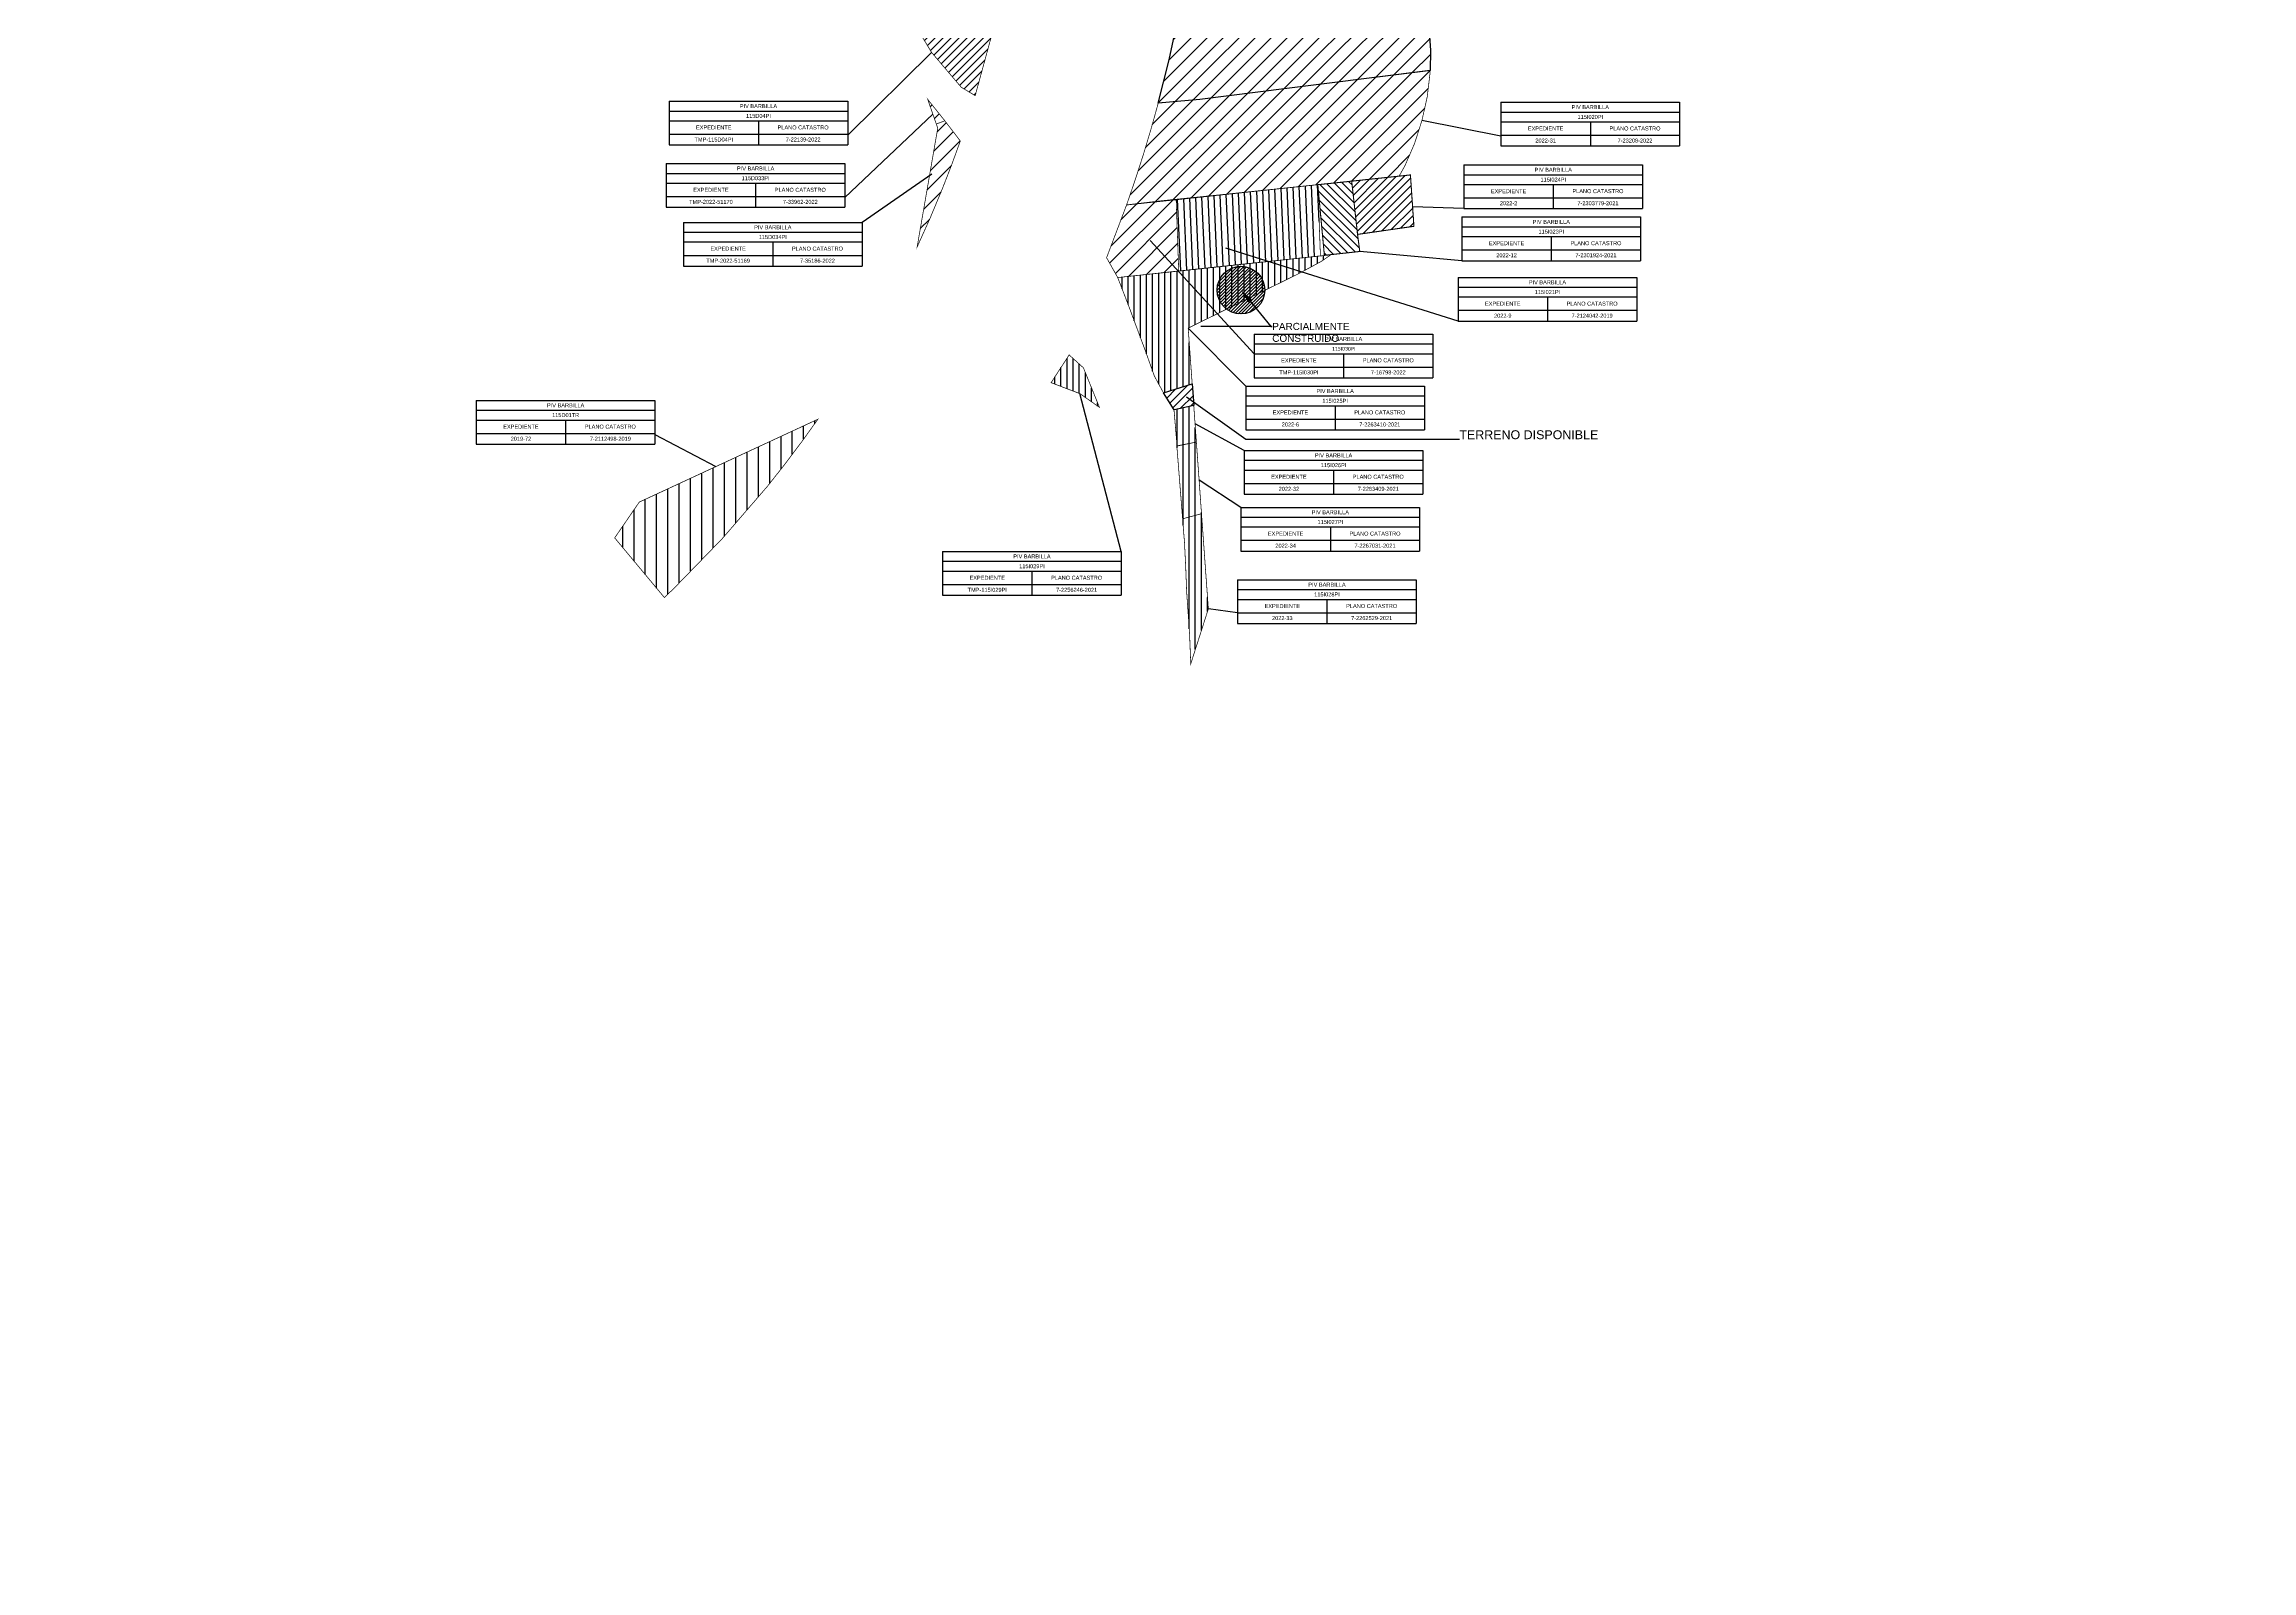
# Model space of a CAD drawing. Header units: inches. Extents: x 510447 to 606954, y 1095553 to 1134812.
# Drawn here: x 569261 to 569881, y 1112822 to 1113251 of the extents above; entities that cross this region are included whole.
import ezdxf
from ezdxf import colors
from ezdxf.entities.mleader import LeaderData, LeaderLine
from ezdxf.math import Vec2, Vec3

# ---------------------------------------------------------------- set-up
doc = ezdxf.new("R2010")
doc.units = ezdxf.units.IN
doc.header["$MEASUREMENT"] = 0
for name, color, linetype in [('00 Revisión AGO 2021', 122, 'Continuous'), ('2022-51169', 7, 'Continuous'), ('2022-51170', 7, 'Continuous'), ('7-16798-2022', 7, 'Continuous'), ('7-2103698-2019', 7, 'Continuous'), ('7-2124042-2019', 7, 'Continuous'), ('7-22139-2022', 7, 'Continuous'), ('7-2256246-2021', 100, 'Continuous'), ('7-2262529-2021', 30, 'Continuous'), ('7-2263409-2021', 40, 'Continuous'), ('7-2263410-2021', 7, 'Continuous'), ('7-2267031-2021', 7, 'Continuous'), ('7-2301924-2021', 7, 'Continuous'), ('7-2303779-2021', 7, 'Continuous'), ('7-23208-2022', 7, 'Continuous'), ('7-8214-2022', 7, 'Continuous'), ('INFORMACION', 130, 'Continuous')]:
    doc.layers.add(name, color=color, linetype=linetype)
doc.styles.add('ARIAL', font='Arial.ttf')
doc.styles.get("Standard").update_dxf_attribs({"font": 'Arial.ttf'})
pattern_1 = [(90, (0, 0), (-1.7145, 0), [])]
pattern_2 = [(45, (0, 0), (-1.1225320151, 1.1225320151), [])]
pattern_3 = [(45, (0, 0), (-2.24506403, 2.24506403), [])]

# ---------------------------------------------------------------- blocks, each defined once
blk = doc.blocks.new('*T1254')
at = {"layer": 'INFORMACION', "color": 0, "linetype": 'ByBlock', "lineweight": -2, "transparency": 16777216}
for p, q in [((0, 0), (50.17, 0)), ((0, 0), (0, -12.28)), ((50.17, 0), (50.17, -12.28)), ((0, -2.75), (50.17, -2.75)), ((0, -5.5), (50.17, -5.5)), ((25.09, -5.5), (25.09, -12.28)), ((0, -9.25), (50.17, -9.25)), ((0, -12.28), (50.17, -12.28))]:
    blk.add_line(p, q, dxfattribs=at)
at = {"layer": 'INFORMACION', "color": 0, "transparency": 16777216, "char_height": 1.125, "attachment_point": 5}
for s, insert, width in [('PIV BARBILLA', (25.09, -1.37), 50.145), ('115D01TR', (25.09, -4.12), 50.145), ('EXPEDIENTE', (12.54, -7.37), 25.0575), ('2019-72', (12.54, -10.76), 25.0575), ('PLANO CATASTRO', (37.63, -7.37), 25.0575), ('7-2112498-2019', (37.63, -10.76), 25.0575)]:
    blk.add_mtext(s, dxfattribs=dict(at, insert=insert, width=width))
blk = doc.blocks.new('*T1271')
at = {"layer": 'INFORMACION', "color": 0, "linetype": 'ByBlock', "lineweight": -2, "transparency": 16777216}
for p, q in [((0, 0), (50.17, 0)), ((0, 0), (0, -12.28)), ((50.17, 0), (50.17, -12.28)), ((0, -2.75), (50.17, -2.75)), ((0, -5.5), (50.17, -5.5)), ((25.09, -5.5), (25.09, -12.28)), ((0, -9.25), (50.17, -9.25)), ((0, -12.28), (50.17, -12.28))]:
    blk.add_line(p, q, dxfattribs=at)
at = {"layer": 'INFORMACION', "color": 0, "transparency": 16777216, "char_height": 1.125, "attachment_point": 5}
for s, insert, width in [('PIV BARBILLA', (25.09, -1.37), 50.145), ('115I029PI', (25.09, -4.12), 50.145), ('TMP-115I029PI', (12.54, -10.76), 25.0575), ('EXPEDIENTE ', (12.54, -7.37), 25.0575), ('PLANO CATASTRO', (37.63, -7.37), 25.0575), ('7-2256246-2021', (37.63, -10.76), 25.0575)]:
    blk.add_mtext(s, dxfattribs=dict(at, insert=insert, width=width))
blk = doc.blocks.new('*T1272')
at = {"layer": 'INFORMACION', "color": 0, "linetype": 'ByBlock', "lineweight": -2, "transparency": 16777216}
for p, q in [((0, 0), (50.17, 0)), ((0, 0), (0, -12.28)), ((50.17, 0), (50.17, -12.28)), ((0, -2.75), (50.17, -2.75)), ((0, -5.5), (50.17, -5.5)), ((25.09, -5.5), (25.09, -12.28)), ((0, -9.25), (50.17, -9.25)), ((0, -12.28), (50.17, -12.28))]:
    blk.add_line(p, q, dxfattribs=at)
at = {"layer": 'INFORMACION', "color": 0, "transparency": 16777216, "char_height": 1.125, "attachment_point": 5}
for s, insert, width in [('PIV BARBILLA', (25.09, -1.37), 50.145), ('115I026PI', (25.09, -4.12), 50.145), ('EXPEDIENTE ', (12.54, -7.37), 25.0575), ('2022-32', (12.54, -10.76), 25.0575), ('PLANO CATASTRO', (37.63, -7.37), 25.0575), ('7-2263409-2021', (37.63, -10.76), 25.0575)]:
    blk.add_mtext(s, dxfattribs=dict(at, insert=insert, width=width))
blk = doc.blocks.new('*T1273')
at = {"layer": 'INFORMACION', "color": 0, "linetype": 'ByBlock', "lineweight": -2, "transparency": 16777216}
for p, q in [((0, 0), (50.17, 0)), ((0, 0), (0, -12.28)), ((50.17, 0), (50.17, -12.28)), ((0, -2.75), (50.17, -2.75)), ((0, -5.5), (50.17, -5.5)), ((25.09, -5.5), (25.09, -12.28)), ((0, -9.25), (50.17, -9.25)), ((0, -12.28), (50.17, -12.28))]:
    blk.add_line(p, q, dxfattribs=at)
at = {"layer": 'INFORMACION', "color": 0, "transparency": 16777216, "char_height": 1.125, "attachment_point": 5}
for s, insert, width in [('PIV BARBILLA', (25.09, -1.37), 50.145), ('115I028PI', (25.09, -4.12), 50.145), ('EXPEDIENTE ', (12.54, -7.37), 25.0575), ('2022-33', (12.54, -10.76), 25.0575), ('PLANO CATASTRO', (37.63, -7.37), 25.0575), ('7-2262529-2021', (37.63, -10.76), 25.0575)]:
    blk.add_mtext(s, dxfattribs=dict(at, insert=insert, width=width))
blk = doc.blocks.new('*T1275')
at = {"layer": 'INFORMACION', "color": 0, "linetype": 'ByBlock', "lineweight": -2, "transparency": 16777216}
for p, q in [((0, 0), (50.17, 0)), ((0, 0), (0, -12.28)), ((50.17, 0), (50.17, -12.28)), ((0, -2.75), (50.17, -2.75)), ((0, -5.5), (50.17, -5.5)), ((25.09, -5.5), (25.09, -12.28)), ((0, -9.25), (50.17, -9.25)), ((0, -12.28), (50.17, -12.28))]:
    blk.add_line(p, q, dxfattribs=at)
at = {"layer": 'INFORMACION', "color": 0, "transparency": 16777216, "char_height": 1.125, "attachment_point": 5}
for s, insert, width in [('PIV BARBILLA', (25.09, -1.38), 50.145), ('115I027PI', (25.09, -4.12), 50.145), ('EXPEDIENTE ', (12.54, -7.38), 25.0575), ('2022-34', (12.54, -10.76), 25.0575), ('PLANO CATASTRO', (37.63, -7.38), 25.0575), ('7-2267031-2021', (37.63, -10.76), 25.0575)]:
    blk.add_mtext(s, dxfattribs=dict(at, insert=insert, width=width))
blk = doc.blocks.new('*T1279')
at = {"layer": 'INFORMACION', "color": 0, "linetype": 'ByBlock', "lineweight": -2, "transparency": 16777216}
for p, q in [((0, 0), (50.17, 0)), ((0, 0), (0, -12.28)), ((50.17, 0), (50.17, -12.28)), ((0, -2.75), (50.17, -2.75)), ((0, -5.5), (50.17, -5.5)), ((25.09, -5.5), (25.09, -12.28)), ((0, -9.25), (50.17, -9.25)), ((0, -12.28), (50.17, -12.28))]:
    blk.add_line(p, q, dxfattribs=at)
at = {"layer": 'INFORMACION', "color": 0, "transparency": 16777216, "char_height": 1.125, "attachment_point": 5}
for s, insert, width in [('PIV BARBILLA', (25.09, -1.37), 50.145), ('115I025PI', (25.09, -4.12), 50.145), ('EXPEDIENTE ', (12.54, -7.37), 25.0575), ('2022-6', (12.54, -10.76), 25.0575), ('PLANO CATASTRO', (37.63, -7.37), 25.0575), ('7-2263410-2021', (37.63, -10.76), 25.0575)]:
    blk.add_mtext(s, dxfattribs=dict(at, insert=insert, width=width))
blk = doc.blocks.new('*T1280')
at = {"layer": 'INFORMACION', "color": 0, "linetype": 'ByBlock', "lineweight": -2, "transparency": 16777216}
for p, q in [((0, 0), (50.17, 0)), ((0, 0), (0, -12.28)), ((50.17, 0), (50.17, -12.28)), ((0, -2.75), (50.17, -2.75)), ((0, -5.5), (50.17, -5.5)), ((25.09, -5.5), (25.09, -12.28)), ((0, -9.25), (50.17, -9.25)), ((0, -12.28), (50.17, -12.28))]:
    blk.add_line(p, q, dxfattribs=at)
at = {"layer": 'INFORMACION', "color": 0, "transparency": 16777216, "char_height": 1.125, "attachment_point": 5}
for s, insert, width in [('PIV BARBILLA', (25.09, -1.37), 50.145), ('115I020PI', (25.09, -4.12), 50.145), ('EXPEDIENTE ', (12.54, -7.37), 25.0575), ('2022-31', (12.54, -10.76), 25.0575), ('PLANO CATASTRO', (37.63, -7.37), 25.0575), ('7-23208-2022', (37.63, -10.76), 25.0575)]:
    blk.add_mtext(s, dxfattribs=dict(at, insert=insert, width=width))
blk = doc.blocks.new('*T1310')
at = {"layer": 'INFORMACION', "color": 0, "linetype": 'ByBlock', "lineweight": -2, "transparency": 16777216}
for p, q in [((0, 0), (50.17, 0)), ((0, 0), (0, -12.28)), ((50.17, 0), (50.17, -12.28)), ((0, -2.75), (50.17, -2.75)), ((0, -5.5), (50.17, -5.5)), ((25.09, -5.5), (25.09, -12.28)), ((0, -9.25), (50.17, -9.25)), ((0, -12.28), (50.17, -12.28))]:
    blk.add_line(p, q, dxfattribs=at)
at = {"layer": 'INFORMACION', "color": 0, "transparency": 16777216, "char_height": 1.125, "attachment_point": 5}
for s, insert, width in [('PIV BARBILLA', (25.09, -1.38), 50.145), ('115I021PI', (25.09, -4.12), 50.145), ('EXPEDIENTE ', (12.54, -7.38), 25.0575), ('2022-9', (12.54, -10.76), 25.0575), ('PLANO CATASTRO', (37.63, -7.38), 25.0575), ('7-2124042-2019', (37.63, -10.76), 25.0575)]:
    blk.add_mtext(s, dxfattribs=dict(at, insert=insert, width=width))
blk = doc.blocks.new('*T1311')
at = {"layer": 'INFORMACION', "color": 0, "linetype": 'ByBlock', "lineweight": -2, "transparency": 16777216}
for p, q in [((0, 0), (50.17, 0)), ((0, 0), (0, -12.28)), ((50.17, 0), (50.17, -12.28)), ((0, -2.75), (50.17, -2.75)), ((0, -5.5), (50.17, -5.5)), ((25.09, -5.5), (25.09, -12.28)), ((0, -9.25), (50.17, -9.25)), ((0, -12.28), (50.17, -12.28))]:
    blk.add_line(p, q, dxfattribs=at)
at = {"layer": 'INFORMACION', "color": 0, "transparency": 16777216, "char_height": 1.125, "attachment_point": 5}
for s, insert, width in [('PIV BARBILLA', (25.09, -1.38), 50.145), ('115I024PI', (25.09, -4.12), 50.145), ('EXPEDIENTE ', (12.54, -7.38), 25.0575), ('2022-2', (12.54, -10.76), 25.0575), ('PLANO CATASTRO', (37.63, -7.38), 25.0575), ('7-2303779-2021', (37.63, -10.76), 25.0575)]:
    blk.add_mtext(s, dxfattribs=dict(at, insert=insert, width=width))
blk = doc.blocks.new('*T1312')
at = {"layer": 'INFORMACION', "color": 0, "linetype": 'ByBlock', "lineweight": -2, "transparency": 16777216}
for p, q in [((0, 0), (50.17, 0)), ((0, 0), (0, -12.28)), ((50.17, 0), (50.17, -12.28)), ((0, -2.75), (50.17, -2.75)), ((0, -5.5), (50.17, -5.5)), ((25.09, -5.5), (25.09, -12.28)), ((0, -9.25), (50.17, -9.25)), ((0, -12.28), (50.17, -12.28))]:
    blk.add_line(p, q, dxfattribs=at)
at = {"layer": 'INFORMACION', "color": 0, "transparency": 16777216, "char_height": 1.125, "attachment_point": 5}
for s, insert, width in [('PIV BARBILLA', (25.09, -1.38), 50.145), ('115I023PI', (25.09, -4.12), 50.145), ('EXPEDIENTE ', (12.54, -7.38), 25.0575), ('2022-12', (12.54, -10.76), 25.0575), ('PLANO CATASTRO', (37.63, -7.38), 25.0575), ('7-2301924-2021', (37.63, -10.76), 25.0575)]:
    blk.add_mtext(s, dxfattribs=dict(at, insert=insert, width=width))
blk = doc.blocks.new('*T1313')
at = {"layer": 'INFORMACION', "color": 0, "linetype": 'ByBlock', "lineweight": -2, "transparency": 16777216}
for p, q in [((0, 0), (50.17, 0)), ((0, 0), (0, -12.28)), ((50.17, 0), (50.17, -12.28)), ((0, -2.75), (50.17, -2.75)), ((0, -5.5), (50.17, -5.5)), ((25.09, -5.5), (25.09, -12.28)), ((0, -9.25), (50.17, -9.25)), ((0, -12.28), (50.17, -12.28))]:
    blk.add_line(p, q, dxfattribs=at)
at = {"layer": 'INFORMACION', "color": 0, "transparency": 16777216, "char_height": 1.125, "attachment_point": 5}
for s, insert, width in [('PIV BARBILLA', (25.09, -1.37), 50.145), ('115D04PI', (25.09, -4.12), 50.145), ('TMP-115D04PI', (12.54, -10.76), 25.0575), ('EXPEDIENTE ', (12.54, -7.37), 25.0575), ('PLANO CATASTRO', (37.63, -7.37), 25.0575), ('7-22139-2022', (37.63, -10.76), 25.0575)]:
    blk.add_mtext(s, dxfattribs=dict(at, insert=insert, width=width))
blk = doc.blocks.new('*T1325')
at = {"layer": 'INFORMACION', "color": 0, "linetype": 'ByBlock', "lineweight": -2, "transparency": 16777216}
for p, q in [((0, 0), (50.17, 0)), ((0, 0), (0, -12.28)), ((50.17, 0), (50.17, -12.28)), ((0, -2.75), (50.17, -2.75)), ((0, -5.5), (50.17, -5.5)), ((25.09, -5.5), (25.09, -12.28)), ((0, -9.25), (50.17, -9.25)), ((0, -12.28), (50.17, -12.28))]:
    blk.add_line(p, q, dxfattribs=at)
at = {"layer": 'INFORMACION', "color": 0, "transparency": 16777216, "char_height": 1.125, "attachment_point": 5}
for s, insert, width in [('PIV BARBILLA', (25.09, -1.37), 50.145), ('{\\fCalibri|b0|i0|c0|p34;\\H0.91667x;\\C256;115I030PI}', (25.09, -4.12), 50.145), ('TMP-115I030PI', (12.54, -10.76), 25.0575), ('EXPEDIENTE ', (12.54, -7.37), 25.0575), ('PLANO CATASTRO', (37.63, -7.37), 25.0575), ('7-16798-2022', (37.63, -10.76), 25.0575)]:
    blk.add_mtext(s, dxfattribs=dict(at, insert=insert, width=width))
blk = doc.blocks.new('*T1341')
at = {"layer": 'INFORMACION', "color": 0, "linetype": 'ByBlock', "lineweight": -2, "transparency": 16777216}
for p, q in [((0, 0), (50.17, 0)), ((0, 0), (0, -12.28)), ((50.17, 0), (50.17, -12.28)), ((0, -2.75), (50.17, -2.75)), ((0, -5.5), (50.17, -5.5)), ((25.09, -5.5), (25.09, -12.28)), ((0, -9.25), (50.17, -9.25)), ((0, -12.28), (50.17, -12.28))]:
    blk.add_line(p, q, dxfattribs=at)
at = {"layer": 'INFORMACION', "color": 0, "transparency": 16777216, "char_height": 1.125, "attachment_point": 5}
for s, insert, width in [('PIV BARBILLA', (25.09, -1.38), 50.145), ('115D033PI', (25.09, -4.12), 50.145), ('TMP-2022-51170', (12.54, -10.76), 25.0575), ('EXPEDIENTE ', (12.54, -7.38), 25.0575), ('PLANO CATASTRO', (37.63, -7.38), 25.0575), ('7-33962-2022', (37.63, -10.76), 25.0575)]:
    blk.add_mtext(s, dxfattribs=dict(at, insert=insert, width=width))
blk = doc.blocks.new('*T1353')
at = {"layer": 'INFORMACION', "color": 0, "linetype": 'ByBlock', "lineweight": -2, "transparency": 16777216}
for p, q in [((0, 0), (50.17, 0)), ((0, 0), (0, -12.28)), ((50.17, 0), (50.17, -12.28)), ((0, -2.75), (50.17, -2.75)), ((0, -5.5), (50.17, -5.5)), ((25.09, -5.5), (25.09, -12.28)), ((0, -9.25), (50.17, -9.25)), ((0, -12.28), (50.17, -12.28))]:
    blk.add_line(p, q, dxfattribs=at)
at = {"layer": 'INFORMACION', "color": 0, "transparency": 16777216, "char_height": 1.125, "attachment_point": 5}
for s, insert, width in [('PIV BARBILLA', (25.09, -1.37), 50.145), ('115D034PI', (25.09, -4.12), 50.145), ('TMP-2022-51169', (12.54, -10.76), 25.0575), ('EXPEDIENTE ', (12.54, -7.37), 25.0575), ('PLANO CATASTRO', (37.63, -7.37), 25.0575), ('7-35186-2022', (37.63, -10.76), 25.0575)]:
    blk.add_mtext(s, dxfattribs=dict(at, insert=insert, width=width))
blk = doc.blocks.new('Kilométrica grande')
at = {"color": 1}
blk.add_arc((575954.71, 1111001.86), 11295.98, 347.103479, 158.163186, dxfattribs=at)

msp = doc.modelspace()

# ---------------------------------------------------------------- hatches: boundary and pattern name
at = {"layer": '00 Revisión AGO 2021'}
h = msp.add_hatch(dxfattribs=at)
h.set_pattern_fill('ANSI31', color=3, scale=0.5)
h.set_pattern_definition(pattern_2)
h.paths.add_polyline_path([(569583.45, 1113155.19), (569583.89, 1113149.14), (569578.35, 1113147.85), (569575.41, 1113152.63)])
at = {"layer": '2022-51169'}
h = msp.add_hatch(dxfattribs=at)
h.set_pattern_fill('ANSI31', color=256)
h.set_pattern_definition(pattern_3)
h.paths.add_polyline_path([(569514.01, 1113229.03), (569518.35, 1113223.37), (569515.92, 1113216.68), (569513.34, 1113210.05), (569509.9, 1113201.79), (569506.23, 1113193.63), (569512.01, 1113226.99), (569511.6, 1113228.15)])
at = {"layer": '2022-51170'}
h = msp.add_hatch(dxfattribs=at)
h.set_pattern_fill('ANSI31', color=256)
h.set_pattern_definition(pattern_3)
h.paths.add_polyline_path([(569509.2, 1113235.05), (569514.01, 1113229.03), (569511.6, 1113228.15)])
at = {"layer": '7-16798-2022'}
h = msp.add_hatch(dxfattribs=at)
h.set_pattern_fill('ANSI31', color=256)
h.set_pattern_definition(pattern_3)
h.paths.add_polyline_path([(569562.54, 1113185.03), (569559.41621, 1113190.60522), (569565.02493, 1113205.39014), (569578.94564, 1113206.86593), (569579.68, 1113186.88)])
at = {"layer": '7-2103698-2019'}
h = msp.add_hatch(dxfattribs=at)
h.set_pattern_fill('ANSI31', color=3, angle=45)
h.set_pattern_definition([(90, (0, 0), (-3.175, 0), [])])
h.paths.add_polyline_path([(569478.35, 1113145.24), (569473.87, 1113138.98), (569469.17, 1113132.72), (569464.06, 1113126.26), (569451.55, 1113111.77), (569438.07, 1113097.89), (569435.27, 1113095.19), (569421.31, 1113111.94), (569428.2, 1113121.98)])
at = {"layer": '7-2124042-2019'}
h = msp.add_hatch(dxfattribs=at)
h.set_pattern_fill('ANSI31', color=256, scale=0.54, angle=47.47388427)
h.set_pattern_definition([(92.47388427, (48596.7959, -23544.3868), (-1.7129020856, -0.074004697), [])])
h.paths.add_polyline_path([(569619.45528, 1113191.11481), (569579.68, 1113186.88), (569578.94564, 1113206.86593), (569618.72088, 1113211.10174)])
at = {"layer": '7-22139-2022'}
h = msp.add_hatch(dxfattribs=at)
h.set_pattern_fill('ANSI31', color=30, scale=0.5)
h.set_pattern_definition(pattern_2)
h.paths.add_polyline_path([(569531.46, 1113273.03), (569527.54, 1113254.46), (569522.52, 1113236.1), (569518.59, 1113238.48), (569510.3, 1113248.21), (569501.19, 1113263.34), (569488.21, 1113282.52), (569505.46, 1113281.11)])
at = {"layer": '7-2256246-2021'}
h = msp.add_hatch(dxfattribs=at)
h.set_pattern_fill('ANSI31', color=2, scale=0.54, angle=45)
h.set_pattern_definition(pattern_1)
h.paths.add_polyline_path([(569543.84, 1113155.51), (569548.91, 1113163.31), (569552.91, 1113159.69), (569557.41, 1113148.59), (569551.94, 1113152.43)])
at = {"layer": '7-2262529-2021'}
h = msp.add_hatch(dxfattribs=at)
h.set_pattern_fill('ANSI31', color=1, scale=0.54, angle=45)
h.set_pattern_definition(pattern_1)
h.paths.add_polyline_path([(569583.05, 1113076.58), (569582.72, 1113084.89), (569581.89, 1113096.92), (569581.63, 1113103.84), (569581.29, 1113110.67), (569580.76, 1113117.29), (569586.07, 1113118.72), (569587.99, 1113092)])
at = {"layer": '7-2263409-2021'}
h = msp.add_hatch(dxfattribs=at)
h.set_pattern_fill('ANSI31', color=1, scale=0.54, angle=45)
h.set_pattern_definition(pattern_1)
h.paths.add_polyline_path([(569579.19, 1113137.78), (569578.35, 1113147.85), (569583.89, 1113149.14), (569584.63, 1113138.84)])
at = {"layer": '7-2263410-2021'}
h = msp.add_hatch(dxfattribs=at)
h.set_pattern_fill('ANSI31', color=2, scale=0.54, angle=45)
h.set_pattern_definition(pattern_1)
h.paths.add_polyline_path([(569575.41, 1113152.63), (569572.84, 1113157.36), (569570.25, 1113164.6), (569565.5, 1113177.39), (569562.54, 1113185.03), (569580.71, 1113186.94), (569622.37, 1113191.4), (569619.75, 1113189.6), (569613.46, 1113186.17), (569582.33, 1113170.84), (569583.45, 1113155.19)])
h = msp.add_hatch(dxfattribs=at)
h.set_pattern_fill('ANSI31', color=1, scale=0.2)
h.set_pattern_definition([(45, (0, 0), (-0.44901280605, 0.44901280605), [])])
edge = h.paths.add_edge_path()
edge.add_arc((569597.14257, 1113181.50634), 6.68381, 0, 360)
at = {"layer": '7-2267031-2021'}
h = msp.add_hatch(dxfattribs=at)
h.set_pattern_fill('ANSI31', color=1, scale=0.54, angle=45)
h.set_pattern_definition(pattern_1)
h.paths.add_polyline_path([(569580.76, 1113117.29), (569579.15, 1113137.7), (569584.63, 1113138.84), (569586.07, 1113118.72)])
at = {"layer": '7-2301924-2021'}
h = msp.add_hatch(dxfattribs=at)
h.set_pattern_fill('ANSI31', color=2, scale=0.5, angle=90)
h.set_pattern_definition([(135, (0, 0), (-1.1225320151, -1.1225320151), [])])
h.paths.add_polyline_path([(569620.57, 1113191.26), (569618.72, 1113211.1), (569628.24, 1113212.09), (569629.88, 1113197.14), (569630.51, 1113192.35)])
at = {"layer": '7-2303779-2021'}
h = msp.add_hatch(dxfattribs=at)
h.set_pattern_fill('ANSI31', color=256, scale=0.5)
h.set_pattern_definition(pattern_2)
h.paths.add_polyline_path([(569645.71, 1113199.42), (569629.88, 1113197.14), (569628.24, 1113212.09), (569644.73, 1113213.84)])
h = msp.add_hatch(dxfattribs=at)
h.set_pattern_fill('ANSI31', color=256, scale=0.5)
h.set_pattern_definition(pattern_2)
h.paths.add_polyline_path([(569645.71, 1113199.42), (569629.88, 1113197.14), (569628.24, 1113212.09), (569644.73, 1113213.84)])
at = {"layer": '7-23208-2022'}
h = msp.add_hatch(dxfattribs=at)
h.set_pattern_fill('ANSI31', color=30)
h.set_pattern_definition(pattern_3)
h.paths.add_polyline_path([(569565.04, 1113205.43), (569567.47, 1113212.51), (569569.76, 1113219.62), (569571.91, 1113226.78), (569573.92, 1113233.99), (569585.62, 1113235.05), (569610, 1113238.11), (569619.79, 1113239.34), (569650.26, 1113243.14), (569650.25, 1113242.53), (569649.44, 1113235.74), (569647.96, 1113229.12), (569645.9, 1113222.7), (569643.23, 1113216.52), (569641.55, 1113213.5), (569591.38, 1113208.27), (569579.39, 1113207.05), (569574.7, 1113206.57)])
at = {"layer": '7-8214-2022'}
h = msp.add_hatch(dxfattribs=at)
h.set_pattern_fill('ANSI31', color=30)
h.set_pattern_definition(pattern_3)
h.paths.add_polyline_path([(569573.92, 1113233.99), (569576.958, 1113246.166), (569579.585, 1113258.438), (569581.8, 1113270.79), (569583.513, 1113282.522), (569584.853, 1113294.303), (569585.82, 1113306.12), (569613.05, 1113307.57), (569619.13, 1113304.02), (569625.26, 1113299.72), (569630.2, 1113295.61), (569633.87, 1113291.73), (569639.39, 1113284.28), (569643.82, 1113276.3), (569646.49, 1113269.79), (569648.46, 1113263.16), (569649.78, 1113256.83), (569650.36, 1113248.78), (569650.26, 1113243.14), (569619.79, 1113239.34), (569610, 1113238.11), (569585.62, 1113235.05)])

# ---------------------------------------------------------------- linework, layer by layer
at = {"color": 3}
msp.add_lwpolyline([(569581.87927, 1113151.52941), (569598.53031, 1113139.64981), (569658.47588, 1113139.64981)], dxfattribs=at)
at = {"layer": '00 Revisión AGO 2021', "color": 3, "flags": 128}
msp.add_lwpolyline([(569583.45, 1113155.19), (569583.89, 1113149.14), (569578.35, 1113147.85), (569575.41, 1113152.63)], close=True, dxfattribs=at)
at = {"layer": '2022-51169', "const_width": 0.2}
msp.add_lwpolyline([(569514.01, 1113229.03), (569518.35, 1113223.37), (569515.92, 1113216.68), (569513.34, 1113210.05), (569509.9, 1113201.79), (569506.23, 1113193.63), (569512.01, 1113226.99), (569511.6, 1113228.15)], close=True, dxfattribs=at)
at = {"layer": '2022-51170', "const_width": 0.2}
msp.add_lwpolyline([(569509.2, 1113235.05), (569514.01, 1113229.03), (569511.6, 1113228.15), (569509.2, 1113235.05)], close=True, dxfattribs=at)
at = {"layer": '7-16798-2022', "const_width": 0.2, "flags": 128}
msp.add_lwpolyline([(569562.54, 1113185.03), (569559.41621, 1113190.60522), (569565.02493, 1113205.39014), (569578.94564, 1113206.86593), (569579.68, 1113186.88)], close=True, dxfattribs=at)
at = {"layer": '7-2103698-2019', "color": 3, "const_width": 0.2}
msp.add_lwpolyline([(569478.35, 1113145.24), (569473.87, 1113138.98), (569469.17, 1113132.72), (569464.06, 1113126.26), (569451.55, 1113111.77), (569438.07, 1113097.89), (569435.27, 1113095.19), (569421.31, 1113111.94), (569428.2, 1113121.98)], close=True, dxfattribs=at)
at = {"layer": '7-2124042-2019', "const_width": 0.2}
msp.add_lwpolyline([(569619.45528, 1113191.11481), (569579.68, 1113186.88), (569578.94564, 1113206.86593), (569618.72088, 1113211.10174)], close=True, dxfattribs=at)
at = {"layer": '7-22139-2022', "color": 30, "const_width": 0.2, "flags": 128}
msp.add_lwpolyline([(569531.46, 1113273.03), (569527.54, 1113254.46), (569522.52, 1113236.1), (569518.59, 1113238.48), (569510.3, 1113248.21), (569501.19, 1113263.34), (569488.21, 1113282.52), (569505.46, 1113281.11)], close=True, dxfattribs=at)
at = {"layer": '7-2256246-2021', "color": 2, "const_width": 0.2}
msp.add_lwpolyline([(569543.84, 1113155.51), (569548.91, 1113163.31), (569552.91, 1113159.69), (569557.41, 1113148.59), (569551.94, 1113152.43)], close=True, dxfattribs=at)
at = {"layer": '7-2262529-2021', "color": 1, "const_width": 0.2}
msp.add_lwpolyline([(569583.05, 1113076.58), (569582.72, 1113084.89), (569581.89, 1113096.92), (569581.63, 1113103.84), (569581.29, 1113110.67), (569580.76, 1113117.29), (569586.07, 1113118.72), (569587.99, 1113092)], close=True, dxfattribs=at)
at = {"layer": '7-2263409-2021', "color": 1, "const_width": 0.2, "flags": 128}
msp.add_lwpolyline([(569579.19, 1113137.78), (569578.35, 1113147.85), (569583.89, 1113149.14), (569584.63, 1113138.84)], close=True, dxfattribs=at)
at = {"layer": '7-2263410-2021', "color": 2, "const_width": 0.2, "flags": 128}
msp.add_lwpolyline([(569575.41, 1113152.63), (569572.84, 1113157.36), (569570.25, 1113164.6), (569565.5, 1113177.39), (569562.54, 1113185.03), (569580.71, 1113186.94), (569622.37, 1113191.4), (569619.75, 1113189.6), (569613.46, 1113186.17), (569582.33, 1113170.84), (569583.45, 1113155.19)], close=True, dxfattribs=at)
at = {"layer": '7-2263410-2021', "color": 2}
msp.add_circle((569597.14257, 1113181.50634), 6.68381, dxfattribs=at)
at = {"layer": '7-2267031-2021', "color": 1, "const_width": 0.2, "flags": 128}
msp.add_lwpolyline([(569580.76, 1113117.29), (569579.15, 1113137.7), (569584.63, 1113138.84), (569586.07, 1113118.72)], close=True, dxfattribs=at)
at = {"layer": '7-2301924-2021', "color": 2, "const_width": 0.3, "flags": 128}
msp.add_lwpolyline([(569620.57, 1113191.26), (569618.72, 1113211.1), (569628.24, 1113212.09), (569629.88, 1113197.14), (569630.51, 1113192.35)], close=True, dxfattribs=at)
at = {"layer": '7-2303779-2021', "const_width": 0.3, "flags": 128}
msp.add_lwpolyline([(569645.71, 1113199.42), (569629.88, 1113197.14), (569628.24, 1113212.09), (569644.73, 1113213.84)], close=True, dxfattribs=at)
at = {"layer": '7-23208-2022', "color": 30, "const_width": 0.2}
msp.add_lwpolyline([(569565.04, 1113205.43), (569567.47, 1113212.51), (569569.76, 1113219.62), (569571.91, 1113226.78), (569573.92, 1113233.99), (569585.62, 1113235.05), (569610, 1113238.11), (569619.79, 1113239.34), (569650.26, 1113243.14), (569650.25, 1113242.53), (569649.44, 1113235.74), (569647.96, 1113229.12), (569645.9, 1113222.7), (569643.23, 1113216.52), (569641.55, 1113213.5), (569591.38, 1113208.27), (569579.39, 1113207.05), (569574.7, 1113206.57), (569565.04, 1113205.43)], dxfattribs=at)
at = {"layer": '7-8214-2022', "color": 30, "flags": 128}
msp.add_lwpolyline([(569573.92, 1113233.99), (569576.958, 1113246.166), (569579.585, 1113258.438), (569581.8, 1113270.79), (569583.513, 1113282.522), (569584.853, 1113294.303), (569585.82, 1113306.12), (569613.05, 1113307.57), (569619.13, 1113304.02), (569625.26, 1113299.72), (569630.2, 1113295.61), (569633.87, 1113291.73), (569639.39, 1113284.28), (569643.82, 1113276.3), (569646.49, 1113269.79), (569648.46, 1113263.16), (569649.78, 1113256.83), (569650.36, 1113248.78), (569650.26, 1113243.14), (569619.79, 1113239.34), (569610, 1113238.11), (569585.62, 1113235.05)], close=True, dxfattribs=at)
at = {"layer": 'INFORMACION'}
for points in [[(569510.3, 1113248.21), (569486.75516, 1113225.0042)], [(569670.15201, 1113224.7182), (569647.96, 1113229.12)], [(569659.75152, 1113204.37913), (569645.33846, 1113204.88688)], [(569600.8724, 1113163.65093), (569571.64841, 1113195.40521)], [(569658.11229, 1113172.79791), (569592.88034, 1113193.29352)], [(569659.1861, 1113189.76771), (569630.51, 1113192.35)], [(569598.49683, 1113154.52979), (569582.33, 1113170.84)], [(569563.5469, 1113108.1031), (569551.94, 1113152.43)], [(569598.06719, 1113136.46598), (569584.26, 1113143.99)], [(569432.61815, 1113140.99983), (569449.72934, 1113131.96549)], [(569597.15154, 1113120.50954), (569585.39429, 1113128.16114)], [(569596.21074, 1113090.92236), (569587.99, 1113092)]]:
    msp.add_lwpolyline(points, dxfattribs=at)
at = {"layer": 'INFORMACION', "color": 5}
for points in [[(569485.96476, 1113207.50835), (569510.63146, 1113230.937)], [(569510.39299, 1113214.04527), (569490.78417, 1113200.51256)]]:
    msp.add_lwpolyline(points, dxfattribs=at)

# ---------------------------------------------------------------- block references
for name, p in [('Kilométrica grande', (0, 0)), ('*T1313', (569436.58018, 1113234.5342)), ('*T1280', (569670.15201, 1113234.2482)), ('*T1341', (569435.78979, 1113217.03835)), ('*T1311', (569659.75152, 1113216.65913)), ('*T1353', (569440.60919, 1113200.51256)), ('*T1312', (569659.1861, 1113202.04771)), ('*T1310', (569658.11229, 1113185.07791)), ('*T1325', (569600.8724, 1113169.15093)), ('*T1254', (569382.44317, 1113150.52983)), ('*T1279', (569598.49683, 1113154.52979)), ('*T1272', (569598.06719, 1113136.46598)), ('*T1275', (569597.15154, 1113120.50954)), ('*T1271', (569513.37192, 1113108.1031)), ('*T1273', (569596.21074, 1113100.17236))]:
    msp.add_blockref(name, p)

# ---------------------------------------------------------------- texts
at = {"color": 3}
msp.add_text('TERRENO DISPONIBLE', height=2.5, dxfattribs=at).set_placement((569658.47588, 1113139.64981))

# ---------------------------------------------------------------- leaders
at = {"layer": '00 Revisión AGO 2021'}
ml = msp.add_multileader_mtext('Standard', dxfattribs=at)
ml.set_content('PARCIALMENTE\\PCONSTRUIDO', color=256, style='ARIAL')
ml.set_leader_properties()
ml.build(insert=Vec2(0, 0))
ml.multileader.update_dxf_attribs({"text_right_attachment_type": 6, "dogleg_length": 0.36})
ctx = ml.context
ctx.base_point, ctx.char_height, ctx.landing_gap_size, ctx.plane_origin = Vec3(569605.92713, 1113171.29536), 2, 0, Vec3(569597.14257, 1113181.50634)
ctx.right_attachment = 6
notes = []
notes.append((ctx, [(0, (1, 1, 0), (569605.56713, 1113171.29536), (1, 0), 0.36, [(0, [(569597.14257, 1113181.50634)], 0, [])])]))
ctx.mtext.insert, ctx.mtext.flow_direction = Vec3(569605.92713, 1113172.31241), 5
for ctx, leaders in notes:
    for number, flags, end, landing, length, lines in leaders:
        leader = LeaderData()
        leader.index, (leader.has_last_leader_line, leader.has_dogleg_vector, leader.attachment_direction) = number, flags
        leader.last_leader_point, leader.dogleg_vector, leader.dogleg_length = Vec3(end), Vec3(landing), length
        for number, points, colour, breaks in lines:
            line = LeaderLine()
            line.index, line.vertices, line.color, line.breaks = number, Vec3.list(points), colors.encode_raw_color(colour), breaks
            leader.lines.append(line)
        ctx.leaders.append(leader)

doc.saveas('drawing.dxf')
